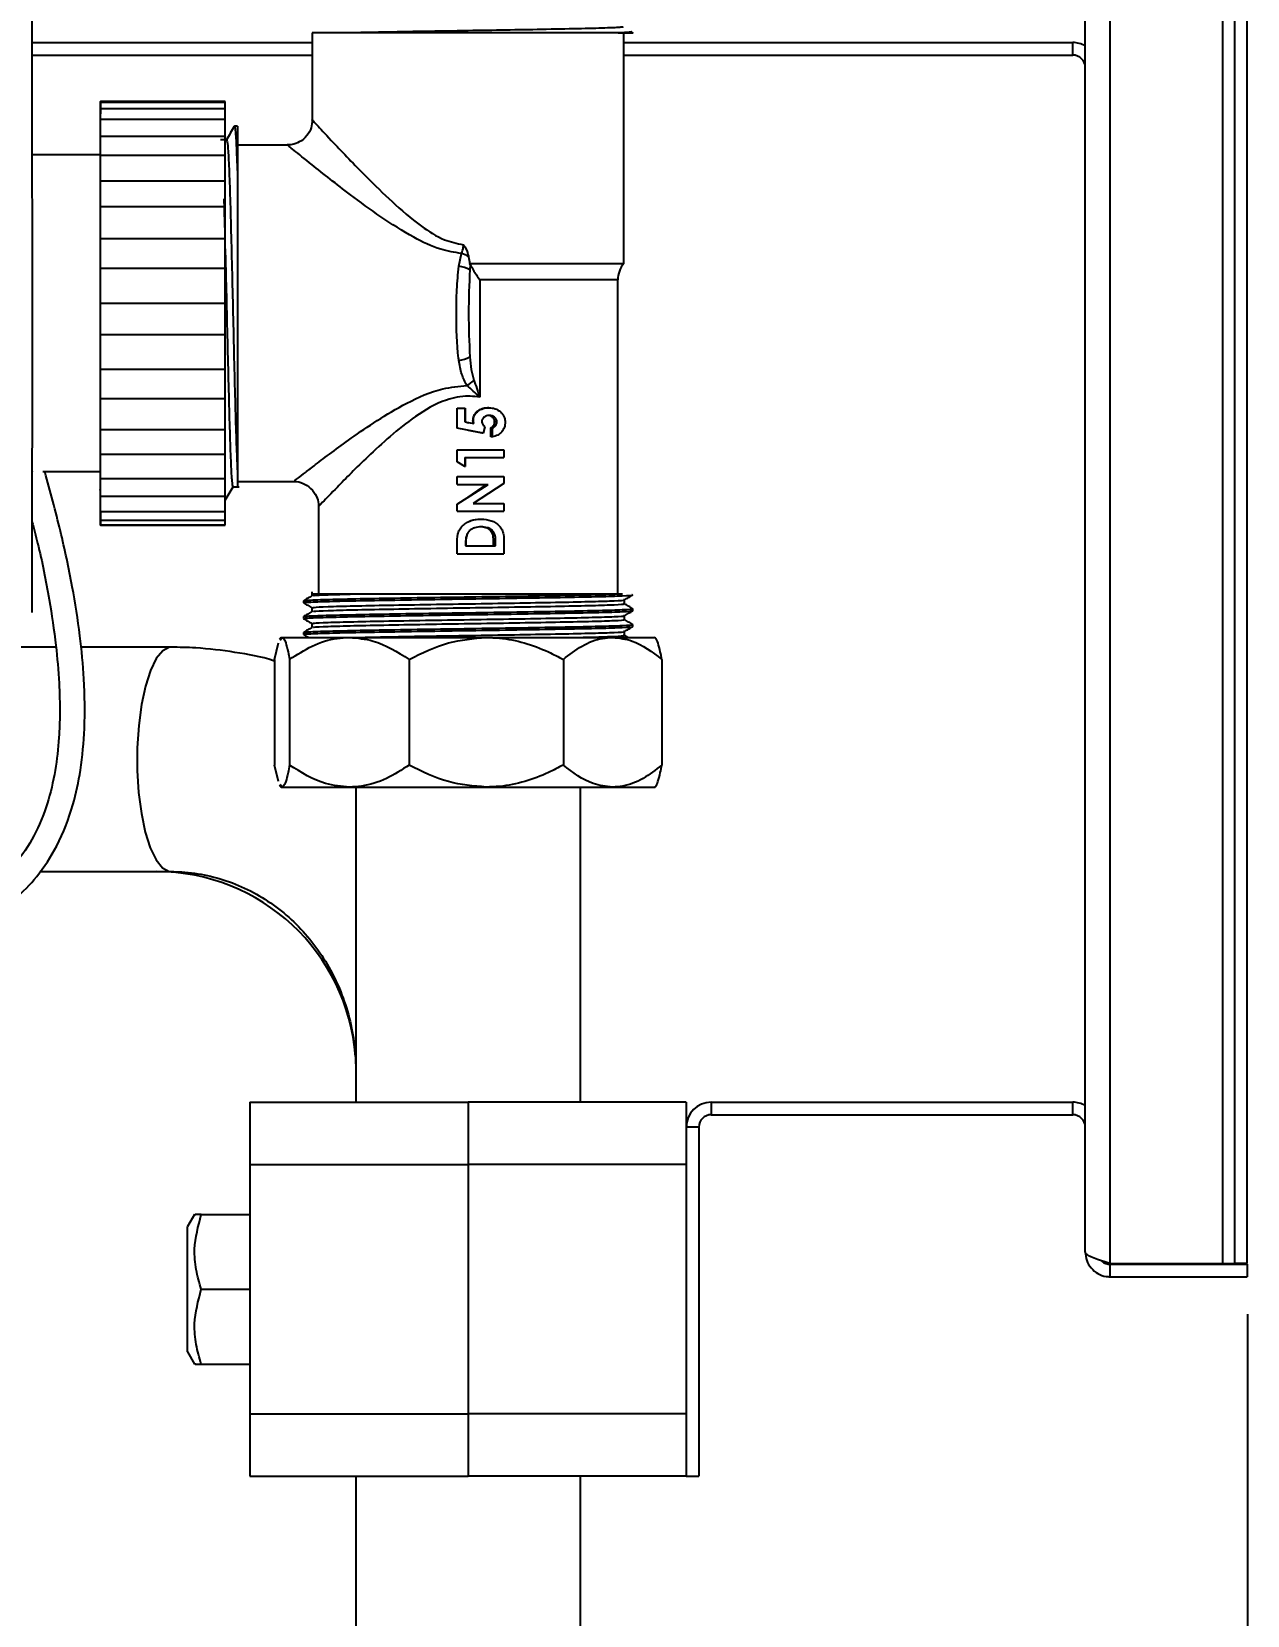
# Model space of a CAD drawing. Extents: x 75 to 2075, y 25 to 1460.
# Drawn here: x 1144.5 to 1307, y 519.2 to 730.9 of the extents above; entities that cross this region are included whole.
import ezdxf

# ---------------------------------------------------------------- set-up
doc = ezdxf.new("R2010")
doc.units = 0
doc.header["$LTSCALE"] = 5
doc.linetypes.add('SLD-KATı', pattern=[0])
doc.layers.get('0').update_dxf_attribs({"linetype": 'CONTINUOUS'})
doc.styles.add('SLDTEXTSTYLE1', font='GOTHIC.TTF', dxfattribs={"width": 0.913})
doc.dimstyles.new('SLDDIMSTYLE0', dxfattribs={"dimtxt": 17.5, "dimasz": 16.51, "dimexe": 0, "dimexo": 0.0625, "dimgap": 4.375, "dimtad": 1, "dimlfac": 0.6, "dimrnd": 1e-09, "dimzin": 12, "dimtxsty": 'SLDTEXTSTYLE1', "dimsah": 1, "dimcen": 0.09, "dimazin": 3, "dimtfac": 1, "dimtofl": 0, "dimtmove": 0, "dimatfit": 3, "dimtolj": 1, "dimtzin": 12})

# ---------------------------------------------------------------- blocks, each defined once
blk = doc.blocks.new('_D_7')
at = {"color": 7, "linetype": 'SLD-KATı'}
for p, q in [((1307.04, 559.48), (1307.04, 358.94)), ((940.37, 439.84), (940.37, 358.94)), ((940.37, 363.94), (1307.04, 363.94))]:
    blk.add_line(p, q, dxfattribs=at)
for points in [[(940.37, 363.94), (956.88, 361.4), (956.88, 366.48)], [(1307.04, 363.94), (1290.53, 366.48), (1290.53, 361.4)]]:
    blk.add_solid(points, dxfattribs=at)
at = {"color": 7, "linetype": 'SLD-KATı', "insert": (1113.25, 386.29), "char_height": 17.5, "attachment_point": 1, "style": 'SLDTEXTSTYLE1'}
blk.add_mtext('220', dxfattribs=at)

msp = doc.modelspace()

# ---------------------------------------------------------------- linework, layer by layer
at = {"color": 7, "linetype": 'SLD-KATı'}
for p, q in [((1288.705, 566.264), (1288.705, 1296.028)), ((1303.705, 1296.028), (1303.705, 566.264)), ((1305.372, 566.264), (1305.372, 1296.028)), ((1307.039, 566.264), (1307.039, 1296.028)), ((1285.372, 567.813), (1285.372, 1294.479)), ((1182.039, 730.785), (1182.039, 719.117)), ((1223.705, 699.951), (1223.705, 730.785)), ((1144.55, 729.479), (1182.039, 729.479)), ((1223.705, 729.479), (1283.705, 729.479)), ((1283.705, 727.813), (1283.705, 729.479)), ((1144.553, 727.813), (1182.039, 727.813)), ((1223.705, 727.813), (1283.705, 727.813)), ((1170.372, 721.618), (1153.705, 721.618)), ((1170.374, 721.472), (1153.707, 721.472)), ((1170.377, 720.602), (1153.71, 720.602)), ((1170.375, 720.504), (1170.374, 721.472)), ((1170.38, 719.205), (1153.713, 719.205)), ((1172.039, 718.285), (1171.622, 718.285)), ((1170.383, 716.942), (1153.716, 716.942)), ((1170.58, 716.481), (1169.758, 716.481)), ((1178.705, 715.785), (1172.046, 715.785)), ((1153.705, 714.451), (1144.562, 714.451)), ((1153.693, 715.425), (1153.693, 714.451)), ((1170.385, 714.4), (1153.718, 714.4)), ((1170.387, 710.966), (1153.721, 710.966)), ((1170.389, 707.529), (1153.722, 707.529)), ((1170.39, 703.259), (1153.724, 703.259)), ((1201.629, 699.576), (1201.986, 701.274)), ((1170.391, 699.263), (1153.724, 699.263)), ((1203.049, 699.951), (1203.153, 699.789)), ((1203.049, 699.951), (1223.705, 699.951)), ((1203.153, 699.789), (1203.091, 699.11)), ((1204.424, 697.747), (1204.424, 682.054)), ((1222.872, 655.785), (1222.872, 697.747)), ((1170.391, 694.576), (1153.725, 694.576)), ((1170.391, 690.412), (1153.725, 690.412)), ((1170.391, 685.766), (1153.724, 685.766)), ((1170.39, 681.842), (1153.723, 681.842)), ((1201.382, 677.932), (1201.382, 680.588)), ((1201.382, 680.588), (1202.434, 680.588)), ((1202.434, 680.588), (1202.434, 678.762)), ((1202.434, 680.588), (1202.468, 680.588)), ((1202.468, 680.588), (1202.468, 678.762)), ((1205.656, 680.663), (1205.442, 680.663)), ((1170.388, 677.693), (1153.722, 677.693)), ((1204.885, 677.246), (1201.382, 677.932)), ((1202.434, 678.762), (1203.629, 678.534)), ((1202.434, 678.762), (1202.468, 678.762)), ((1202.468, 678.762), (1202.945, 678.663)), ((1204.73, 677.246), (1202.904, 677.634)), ((1202.952, 678.663), (1202.952, 678.663)), ((1203.571, 678.534), (1203.515, 678.895)), ((1203.568, 678.895), (1203.515, 678.895)), ((1203.629, 678.534), (1203.568, 678.895)), ((1205.103, 678.127), (1204.885, 677.246)), ((1205.896, 676.774), (1205.896, 677.971)), ((1206.148, 677.971), (1205.896, 677.971)), ((1206.148, 676.774), (1206.148, 677.971)), ((1206.708, 678.772), (1206.413, 678.772)), ((1204.885, 677.246), (1204.73, 677.246)), ((1206.148, 676.774), (1205.896, 676.774)), ((1170.386, 674.393), (1153.72, 674.393)), ((1201.382, 673.436), (1201.382, 675.054)), ((1201.382, 675.054), (1207.66, 675.054)), ((1202.434, 672.811), (1201.382, 673.436)), ((1202.434, 674.007), (1207.66, 674.007)), ((1202.434, 674.007), (1202.434, 672.811)), ((1202.468, 674.007), (1202.468, 672.811)), ((1207.66, 675.054), (1207.66, 674.007)), ((1144.562, 672.245), (1144.657, 672.272)), ((1145.996, 672.118), (1153.705, 672.118)), ((1201.382, 670.417), (1201.382, 671.464)), ((1201.382, 671.464), (1207.66, 671.464)), ((1202.434, 672.811), (1202.468, 672.811)), ((1207.66, 671.464), (1207.66, 670.514)), ((1170.384, 671.145), (1153.717, 671.145)), ((1171.414, 670.089), (1172.247, 670.089)), ((1172.039, 670.785), (1179.539, 670.785)), ((1201.382, 667.771), (1205.533, 670.417)), ((1201.382, 670.417), (1205.533, 670.417)), ((1202.868, 668.718), (1205.328, 670.417)), ((1207.66, 670.514), (1203.554, 667.875)), ((1170.382, 668.792), (1153.715, 668.792)), ((1169.85, 668.947), (1169.875, 668.792)), ((1170.265, 668.963), (1170.292, 668.792)), ((1182.872, 667.453), (1182.872, 655.785)), ((1201.382, 666.828), (1201.382, 667.771)), ((1203.554, 667.875), (1207.66, 667.875)), ((1207.66, 667.875), (1207.66, 666.828)), ((1153.705, 664.952), (1170.372, 664.952)), ((1170.373, 664.981), (1153.706, 664.981)), ((1170.376, 665.589), (1153.709, 665.589)), ((1170.379, 666.765), (1153.712, 666.765)), ((1170.373, 664.981), (1170.373, 665.589)), ((1201.382, 666.828), (1207.66, 666.828)), ((1204.492, 665.781), (1204.627, 665.781)), ((1206.265, 662.738), (1206.548, 662.738)), ((1206.265, 662.191), (1206.265, 662.738)), ((1206.548, 662.191), (1206.548, 662.738)), ((1201.382, 661.144), (1201.382, 662.463)), ((1201.382, 661.144), (1207.66, 661.144)), ((1202.515, 662.591), (1202.515, 662.191)), ((1202.543, 662.591), (1202.515, 662.591)), ((1202.515, 662.191), (1206.548, 662.191)), ((1202.543, 662.591), (1202.543, 662.191)), ((1207.66, 662.483), (1207.66, 661.144)), ((1180.838, 654.847), (1180.838, 654.583)), ((1181.983, 656.038), (1181.983, 655.513)), ((1223.76, 654.45), (1223.76, 654.975)), ((1180.838, 652.731), (1180.838, 652.466)), ((1181.983, 653.921), (1181.983, 653.396)), ((1223.76, 652.334), (1223.76, 652.858)), ((1224.906, 653.525), (1224.906, 653.789)), ((1180.838, 650.614), (1180.838, 650.349)), ((1181.983, 651.804), (1181.983, 651.28)), ((1223.76, 650.217), (1223.76, 650.742)), ((1224.227, 649.952), (1223.76, 650.221)), ((1224.906, 651.408), (1224.906, 651.672)), ((1147.772, 648.646), (1126.203, 648.646)), ((1163.158, 648.646), (1151.103, 648.646)), ((1176.987, 647.009), (1177.498, 649.223)), ((1177.872, 649.952), (1177.669, 649.662)), ((1177.754, 649.602), (1177.989, 649.952)), ((1177.872, 649.952), (1177.989, 649.952)), ((1177.989, 649.952), (1186.989, 649.952)), ((1186.989, 649.952), (1205.293, 649.952)), ((1205.293, 649.952), (1222.178, 649.952)), ((1222.178, 649.952), (1227.872, 649.952)), ((1176.987, 647.009), (1176.987, 632.894)), ((1178.992, 647.009), (1178.992, 632.894)), ((1194.986, 647.009), (1194.986, 632.894)), ((1215.6, 647.009), (1215.6, 632.894)), ((1228.757, 647.009), (1228.757, 632.894)), ((1177.498, 630.68), (1176.987, 632.894)), ((1177.669, 630.241), (1177.872, 629.951)), ((1177.989, 629.951), (1177.754, 630.301)), ((1177.872, 629.951), (1177.989, 629.951)), ((1177.989, 629.951), (1186.989, 629.951)), ((1186.989, 629.951), (1205.293, 629.951)), ((1187.872, 629.951), (1187.872, 587.813)), ((1205.293, 629.951), (1222.178, 629.951)), ((1217.872, 587.813), (1217.872, 629.951)), ((1222.178, 629.951), (1227.872, 629.951)), ((1145.623, 618.646), (1163.158, 618.646)), ((1173.705, 587.813), (1173.705, 579.479)), ((1173.705, 587.813), (1202.872, 587.813)), ((1202.872, 587.813), (1202.872, 579.479)), ((1232.039, 587.813), (1202.872, 587.813)), ((1232.039, 587.813), (1232.039, 584.479)), ((1235.372, 587.813), (1235.372, 586.146)), ((1235.372, 587.813), (1283.705, 587.813)), ((1283.705, 586.146), (1283.705, 587.813)), ((1233.705, 584.479), (1232.039, 584.479)), ((1232.039, 584.479), (1232.039, 537.813)), ((1233.705, 584.479), (1233.705, 537.813)), ((1235.372, 586.146), (1283.705, 586.146)), ((1173.705, 579.479), (1173.705, 546.146)), ((1173.705, 579.479), (1202.872, 579.479)), ((1202.872, 579.479), (1202.872, 546.146)), ((1232.039, 579.479), (1202.872, 579.479)), ((1166.304, 572.813), (1165.372, 571.199)), ((1167.197, 572.813), (1173.705, 572.813)), ((1165.372, 554.427), (1165.372, 571.199)), ((1288.705, 566.264), (1303.705, 566.264)), ((1288.705, 564.479), (1288.705, 566.146)), ((1288.705, 566.146), (1307.039, 566.146)), ((1303.705, 566.264), (1305.372, 566.264)), ((1307.039, 566.264), (1305.372, 566.264)), ((1307.039, 566.146), (1307.039, 564.479)), ((1288.705, 564.479), (1307.039, 564.479)), ((1167.197, 562.813), (1173.705, 562.813)), ((1165.372, 554.427), (1166.304, 552.813)), ((1167.197, 552.813), (1173.705, 552.813)), ((1173.705, 546.146), (1202.872, 546.146)), ((1173.705, 546.146), (1173.705, 537.813)), ((1202.872, 546.146), (1202.872, 537.813)), ((1232.039, 546.146), (1202.872, 546.146)), ((1173.705, 537.813), (1202.872, 537.813)), ((1187.872, 537.813), (1187.872, 507.813)), ((1232.039, 537.813), (1202.872, 537.813)), ((1217.872, 507.813), (1217.872, 537.813)), ((1232.039, 537.813), (1233.705, 537.813))]:
    msp.add_line(p, q, dxfattribs=at)
at = {"color": 8, "linetype": 'SLD-KATı'}
msp.add_line((1222.872, 697.747), (1204.424, 697.747), dxfattribs=at)
at = {"color": 7, "linetype": 'SLD-KATı', "flags": 128}
for points in [[(1144.539, 733.285), (1144.539, 733.284), (1144.542, 732.952), (1144.545, 732.018), (1144.549, 730.497), (1144.552, 728.412), (1144.555, 725.795), (1144.557, 722.685), (1144.56, 719.129), (1144.562, 715.181), (1144.563, 710.902), (1144.565, 706.355), (1144.566, 701.61), (1144.566, 696.739), (1144.566, 691.816), (1144.566, 686.915), (1144.565, 682.11), (1144.564, 677.475), (1144.562, 673.08), (1144.56, 668.99), (1144.558, 665.27), (1144.556, 661.973), (1144.553, 659.152), (1144.55, 656.848), (1144.547, 655.096), (1144.544, 653.923), (1144.54, 653.347), (1144.538, 653.285)], [(1153.701, 720.98), (1153.701, 720.866), (1153.7, 720.742), (1153.7, 720.608), (1153.7, 720.466), (1153.699, 720.314), (1153.699, 720.153), (1153.699, 719.984), (1153.698, 719.805)], [(1153.707, 721.472), (1153.707, 721.52), (1153.707, 721.559), (1153.706, 721.588), (1153.706, 721.607), (1153.705, 721.617), (1153.705, 721.617), (1153.705, 721.608), (1153.704, 721.589)], [(1153.713, 719.205), (1153.713, 719.411), (1153.712, 719.608), (1153.712, 719.797), (1153.712, 719.976), (1153.711, 720.146), (1153.711, 720.307), (1153.711, 720.459), (1153.71, 720.602)], [(1170.38, 719.205), (1170.379, 719.411), (1170.379, 719.608), (1170.379, 719.797), (1170.378, 719.976), (1170.378, 720.146), (1170.378, 720.307), (1170.377, 720.459), (1170.377, 720.602)], [(1153.695, 717.777), (1153.695, 717.511), (1153.695, 717.237), (1153.695, 716.955), (1153.694, 716.664), (1153.694, 716.366), (1153.694, 716.06), (1153.693, 715.746), (1153.693, 715.425)], [(1172.039, 718.285), (1172.04, 718.165), (1172.042, 717.807), (1172.044, 717.214), (1172.045, 716.391), (1172.047, 715.347), (1172.048, 714.092), (1172.049, 712.637), (1172.051, 710.997)], [(1153.718, 714.4), (1153.718, 714.744), (1153.718, 715.081), (1153.717, 715.41), (1153.717, 715.732), (1153.717, 716.046), (1153.717, 716.352), (1153.716, 716.651), (1153.716, 716.942)], [(1170.385, 714.4), (1170.385, 714.744), (1170.384, 715.081), (1170.384, 715.41), (1170.384, 715.732), (1170.384, 716.046), (1170.383, 716.352), (1170.383, 716.651), (1170.383, 716.942)], [(1153.705, 672.118), (1153.707, 672.229), (1153.709, 672.897), (1153.711, 674.152), (1153.714, 675.957), (1153.716, 678.26), (1153.717, 680.996), (1153.718, 684.085), (1153.719, 687.439), (1153.72, 690.961), (1153.72, 694.55), (1153.719, 698.103), (1153.719, 701.517), (1153.718, 704.694), (1153.716, 707.543), (1153.714, 709.982), (1153.712, 711.94), (1153.71, 713.362), (1153.707, 714.206), (1153.705, 714.451)], [(1153.722, 707.529), (1153.722, 707.977), (1153.722, 708.42), (1153.722, 708.858), (1153.721, 709.291), (1153.721, 709.718), (1153.721, 710.14), (1153.721, 710.556), (1153.721, 710.966)], [(1170.389, 707.529), (1170.389, 707.977), (1170.388, 708.42), (1170.388, 708.858), (1170.388, 709.291), (1170.388, 709.718), (1170.388, 710.14), (1170.387, 710.556), (1170.387, 710.966)], [(1153.724, 699.263), (1153.724, 699.772), (1153.724, 700.278), (1153.724, 700.781), (1153.724, 701.283), (1153.724, 701.781), (1153.724, 702.277), (1153.724, 702.769), (1153.724, 703.259)], [(1170.391, 699.263), (1170.391, 699.772), (1170.391, 700.278), (1170.391, 700.781), (1170.391, 701.283), (1170.391, 701.781), (1170.39, 702.277), (1170.39, 702.769), (1170.39, 703.259)], [(1153.725, 690.412), (1153.725, 690.931), (1153.725, 691.451), (1153.725, 691.971), (1153.725, 692.492), (1153.725, 693.013), (1153.725, 693.534), (1153.725, 694.055), (1153.725, 694.576)], [(1170.391, 690.412), (1170.391, 690.931), (1170.391, 691.451), (1170.391, 691.971), (1170.391, 692.492), (1170.391, 693.013), (1170.391, 693.534), (1170.391, 694.055), (1170.391, 694.576)], [(1153.723, 681.842), (1153.723, 682.321), (1153.723, 682.803), (1153.724, 683.289), (1153.724, 683.779), (1153.724, 684.271), (1153.724, 684.767), (1153.724, 685.265), (1153.724, 685.766)], [(1170.39, 681.842), (1170.39, 682.321), (1170.39, 682.803), (1170.39, 683.289), (1170.39, 683.779), (1170.39, 684.271), (1170.391, 684.767), (1170.391, 685.265), (1170.391, 685.766)], [(1153.72, 674.393), (1153.72, 674.784), (1153.72, 675.182), (1153.721, 675.586), (1153.721, 675.996), (1153.721, 676.412), (1153.721, 676.833), (1153.721, 677.26), (1153.722, 677.693)], [(1170.386, 674.393), (1170.387, 674.784), (1170.387, 675.182), (1170.387, 675.586), (1170.387, 675.996), (1170.388, 676.412), (1170.388, 676.833), (1170.388, 677.26), (1170.388, 677.693)], [(1153.692, 672.169), (1153.693, 671.825), (1153.693, 671.489), (1153.693, 671.16), (1153.693, 670.838), (1153.694, 670.524), (1153.694, 670.217), (1153.694, 669.919), (1153.695, 669.628)], [(1153.715, 668.792), (1153.715, 669.058), (1153.716, 669.333), (1153.716, 669.615), (1153.716, 669.906), (1153.717, 670.204), (1153.717, 670.51), (1153.717, 670.824), (1153.717, 671.145)], [(1170.382, 668.792), (1170.382, 669.058), (1170.382, 669.333), (1170.383, 669.615), (1170.383, 669.906), (1170.383, 670.204), (1170.384, 670.51), (1170.384, 670.824), (1170.384, 671.145)], [(1153.697, 667.365), (1153.698, 667.159), (1153.698, 666.961), (1153.698, 666.773), (1153.699, 666.594), (1153.699, 666.424), (1153.699, 666.262), (1153.7, 666.11), (1153.7, 665.967)], [(1153.703, 665.097), (1153.704, 665.049), (1153.704, 665.011), (1153.704, 664.982), (1153.705, 664.963), (1153.705, 664.953), (1153.705, 664.953), (1153.706, 664.962), (1153.706, 664.981)], [(1153.709, 665.589), (1153.71, 665.704), (1153.71, 665.828), (1153.71, 665.961), (1153.711, 666.104), (1153.711, 666.255), (1153.711, 666.416), (1153.712, 666.586), (1153.712, 666.765)], [(1170.376, 665.589), (1170.376, 665.704), (1170.377, 665.828), (1170.377, 665.961), (1170.377, 666.104), (1170.378, 666.255), (1170.378, 666.416), (1170.378, 666.586), (1170.379, 666.765)], [(1202.873, 665.399), (1202.873, 665.399), (1202.873, 665.399)]]:
    msp.add_lwpolyline(points, dxfattribs=at)
at = {"color": 8, "linetype": 'SLD-KATı', "flags": 128}
for points in [[(1163.157, 648.646), (1162.944, 648.629), (1162.036, 648.18), (1161.173, 647.135), (1160.392, 645.539), (1159.725, 643.455), (1159.197, 640.97), (1158.832, 638.185)], [(1158.832, 638.185), (1158.645, 635.214), (1158.641, 632.179), (1158.823, 629.204), (1159.183, 626.411), (1159.705, 623.914), (1160.368, 621.816), (1161.146, 620.201), (1162.006, 619.138), (1162.913, 618.668), (1163.146, 618.646)]]:
    msp.add_lwpolyline(points, dxfattribs=at)
at = {"color": 7, "linetype": 'SLD-KATı'}
for centre, radius, start, end in [((1283.705, 726.146), 3.333, 60, 90), ((1283.705, 726.146), 1.667, 0, 90), ((1166.328, 721.49), 4.046, 359.74355, 1.81039), ((1200.814, 696.934), 4.495, 61.94653, 74.8789), ((1201.222, 695.773), 3.825, 60.74634, 83.88348), ((1226.205, 697.747), 3.333, 138.59038, 180), ((1201.222, 690.796), 3.825, 276.11652, 299.25366), ((1200.481, 687.437), 4.42, 300.46228, 315.56364), ((1170.087, 664.975), 0.286, 355.32208, 1.21292), ((1161.205, 591.979), 26.667, 4.2261, 90), ((1235.372, 584.479), 3.333, 90, 180), ((1283.705, 584.479), 3.333, 60, 90), ((1235.372, 584.479), 1.667, 90, 180), ((1283.705, 584.479), 1.667, 0, 90)]:
    msp.add_arc(centre, radius, start, end, dxfattribs=at)
for points, knots in [([(1187.595, 730.785), (1187.358, 730.785), (1186.171, 730.785), (1184.506, 730.785), (1183.009, 730.785), (1182.152, 730.785), (1182.064, 730.785), (1182.024, 730.785)], [0, 0, 0, 0, 0.0689044, 0.3458739, 0.5749238, 0.8039737, 1, 1, 1, 1]), ([(1223.598, 731.59), (1223.571, 731.566), (1223.507, 731.512), (1221.379, 731.418), (1217.719, 731.323), (1213.031, 731.231), (1207.954, 731.141), (1202.555, 731.056), (1196.841, 730.965), (1191.533, 730.868), (1188.817, 730.811), (1187.595, 730.785)], [0, 0, 0, 0, 0.0892247, 0.2117258, 0.3322435, 0.4530518, 0.5558003, 0.6566849, 0.7773467, 0.8998249, 1, 1, 1, 1]), ([(1222.944, 730.785), (1222.502, 730.785), (1221.478, 730.785), (1219.338, 730.785), (1216.597, 730.785), (1213.456, 730.785), (1210.051, 730.785), (1206.469, 730.785), (1202.82, 730.785), (1199.188, 730.785), (1195.702, 730.785), (1192.478, 730.785), (1189.742, 730.785), (1188.257, 730.785), (1187.595, 730.785)], [0, 0, 0, 0, 0.066814, 0.1547354, 0.2426455, 0.3302298, 0.417814, 0.5040895, 0.5903647, 0.6766957, 0.7630267, 0.8474739, 0.9319211, 1, 1, 1, 1]), ([(1224.772, 730.936), (1224.763, 730.91), (1224.745, 730.861), (1223.522, 730.809), (1222.944, 730.785)], [0, 0, 0, 0, 0.5284637, 1, 1, 1, 1]), ([(1222.945, 730.785), (1223.043, 730.785), (1223.721, 730.785), (1224.625, 730.785), (1225.028, 730.785), (1224.695, 730.785), (1223.893, 730.785), (1223.492, 730.785)], [0, 0, 0, 0, 0.0421725, 0.2921789, 0.5421853, 0.7710927, 1, 1, 1, 1]), ([(1153.704, 721.589), (1153.704, 721.336), (1153.704, 720.858), (1153.703, 720.481), (1153.702, 720.34), (1153.702, 720.716), (1153.701, 720.98)], [0, 0, 0, 0, 0.2090016, 0.3953282, 0.5749389, 1, 1, 1, 1]), ([(1153.71, 720.602), (1153.71, 720.44), (1153.71, 720.134), (1153.709, 720.062), (1153.708, 720.348), (1153.708, 721.008), (1153.707, 721.472)], [0, 0, 0, 0, 0.2090009, 0.3953273, 0.5749368, 1, 1, 1, 1]), ([(1153.698, 719.805), (1153.698, 719.486), (1153.698, 718.882), (1153.698, 718.238), (1153.697, 717.684), (1153.696, 717.739), (1153.695, 717.777)], [0, 0, 0, 0, 0.20899922, 0.39533208, 0.57493855, 1, 1, 1, 1]), ([(1153.716, 716.942), (1153.716, 716.887), (1153.715, 716.783), (1153.715, 717.022), (1153.714, 717.706), (1153.713, 718.586), (1153.713, 719.205)], [0, 0, 0, 0, 0.2090007, 0.3953269, 0.5749296, 1, 1, 1, 1]), ([(1170.382, 716.872), (1170.382, 716.863), (1170.382, 716.819), (1170.381, 717.033), (1170.38, 717.698), (1170.38, 718.583), (1170.38, 719.205)], [0, 0, 0, 0, 0.0548524, 0.2774895, 0.4920931, 1, 1, 1, 1]), ([(1171.6, 718.265), (1171.426, 717.964), (1171.082, 717.369), (1170.739, 716.775), (1170.569, 716.481)], [0, 0, 0, 0, 0.5059264, 1, 1, 1, 1]), ([(1171.6, 718.154), (1171.607, 718.203), (1171.663, 718.571), (1171.767, 717.595), (1171.906, 715.269), (1172.003, 712.422), (1172.051, 710.997)], [0, 0, 0, 0, 0.04863854, 0.36733763, 0.68351467, 1, 1, 1, 1]), ([(1182.021, 719.12), (1181.996, 718.768), (1181.942, 718.017), (1181.337, 716.95), (1180.419, 716.184), (1179.459, 715.817), (1178.894, 715.806), (1178.668, 715.801)], [0, 0, 0, 0, 0.1996919, 0.4266722, 0.6779372, 0.8713161, 1, 1, 1, 1]), ([(1170.58, 716.481), (1170.629, 716.326), (1170.725, 716.018), (1170.864, 713.582), (1171.011, 709.884), (1171.147, 705.012), (1171.292, 699.362), (1171.43, 693.285), (1171.567, 687.209), (1171.708, 681.553), (1171.839, 676.703), (1171.956, 673.558), (1172.023, 672.287), (1172.045, 671.87)], [0, 0, 0, 0, 0.0955268, 0.1902977, 0.2862191, 0.3808059, 0.476595, 0.5717305, 0.666866, 0.7626565, 0.8572433, 0.9531647, 1, 1, 1, 1]), ([(1153.721, 710.966), (1153.72, 711.023), (1153.72, 711.131), (1153.719, 711.658), (1153.719, 712.674), (1153.718, 713.688), (1153.718, 714.4)], [0, 0, 0, 0, 0.2090021, 0.3953355, 0.5749492, 1, 1, 1, 1]), ([(1170.387, 710.966), (1170.387, 711.023), (1170.386, 711.131), (1170.386, 711.658), (1170.385, 712.674), (1170.385, 713.688), (1170.385, 714.4)], [0, 0, 0, 0, 0.2090021, 0.3953355, 0.5749492, 1, 1, 1, 1]), ([(1172.051, 710.997), (1172.051, 709.887), (1172.053, 707.722), (1172.054, 703.969), (1172.055, 700.038), (1172.055, 695.929), (1172.055, 691.778), (1172.055, 687.703), (1172.054, 683.846), (1172.052, 680.32), (1172.051, 677.209), (1172.048, 674.616), (1172.046, 672.883), (1172.045, 672.128), (1172.045, 671.87)], [0, 0, 0, 0, 0.091851, 0.1793013, 0.2667515, 0.3542053, 0.4416515, 0.5287927, 0.6159333, 0.7013366, 0.7867275, 0.8714695, 0.9562123, 1, 1, 1, 1]), ([(1153.724, 703.259), (1153.723, 703.423), (1153.723, 703.732), (1153.722, 704.495), (1153.722, 705.744), (1153.722, 706.792), (1153.722, 707.529)], [0, 0, 0, 0, 0.2090029, 0.3953272, 0.5749357, 1, 1, 1, 1]), ([(1170.208, 708.599), (1170.243, 707.443), (1170.29, 705.921), (1170.338, 703.998), (1170.349, 703.534)], [0, 0, 0, 0, 0.7588168, 1, 1, 1, 1]), ([(1170.39, 703.259), (1170.39, 703.423), (1170.39, 703.732), (1170.389, 704.495), (1170.389, 705.744), (1170.389, 706.792), (1170.389, 707.529)], [0, 0, 0, 0, 0.20900284, 0.39532753, 0.57493574, 1, 1, 1, 1]), ([(1170.39, 701.92), (1170.413, 701.05), (1170.483, 698.342), (1170.596, 693.264), (1170.734, 687.214), (1170.875, 681.556), (1171.006, 676.686), (1171.146, 672.988), (1171.277, 670.552), (1171.368, 670.244), (1171.414, 670.089)], [0, 0, 0, 0, 0.0631951, 0.1968399, 0.3304848, 0.4650498, 0.5979239, 0.7326727, 0.8658054, 1, 1, 1, 1]), ([(1201.986, 701.274), (1202.093, 701.552), (1202.236, 701.928), (1202.236, 702.339), (1202.235, 702.445)], [0, 0, 0, 0, 0.74150791, 1, 1, 1, 1]), ([(1202.235, 702.445), (1202.238, 702.441), (1202.501, 702.081), (1202.759, 701.561), (1202.898, 701.018), (1202.928, 700.902)], [0, 0, 0, 0, 0.00884042, 0.78749918, 1, 1, 1, 1]), ([(1202.928, 700.902), (1202.931, 700.886), (1203.002, 700.575), (1203.026, 700.255), (1203.049, 699.951)], [0, 0, 0, 0, 0.048895, 1, 1, 1, 1]), ([(1153.725, 694.576), (1153.725, 694.83), (1153.724, 695.311), (1153.724, 696.236), (1153.724, 697.595), (1153.724, 698.574), (1153.724, 699.263)], [0, 0, 0, 0, 0.20899578, 0.39533669, 0.57494974, 1, 1, 1, 1]), ([(1170.391, 694.576), (1170.391, 694.83), (1170.391, 695.311), (1170.391, 696.236), (1170.391, 697.595), (1170.391, 698.574), (1170.391, 699.263)], [0, 0, 0, 0, 0.20899586, 0.39533661, 0.57494972, 1, 1, 1, 1]), ([(1201.629, 686.993), (1201.616, 687.087), (1201.33, 689.108), (1201.303, 692.313), (1201.317, 696.473), (1201.524, 698.534), (1201.629, 699.576)], [0, 0, 0, 0, 0.02307323, 0.49940023, 0.7467791, 1, 1, 1, 1]), ([(1203.091, 699.11), (1203.011, 697.169), (1202.852, 693.285), (1203.011, 689.401), (1203.091, 687.459)], [0, 0, 0, 0, 0.4999958, 1, 1, 1, 1]), ([(1203.153, 699.789), (1203.281, 699.556), (1203.633, 698.916), (1204.117, 698.199), (1204.421, 697.751), (1204.424, 697.747)], [0, 0, 0, 0, 0.3610788, 0.9941499, 1, 1, 1, 1]), ([(1153.724, 685.766), (1153.724, 686.086), (1153.724, 686.691), (1153.724, 687.687), (1153.724, 689.023), (1153.724, 689.839), (1153.725, 690.412)], [0, 0, 0, 0, 0.2090086, 0.3953379, 0.5749466, 1, 1, 1, 1]), ([(1170.391, 685.766), (1170.391, 686.086), (1170.39, 686.691), (1170.39, 687.687), (1170.391, 689.023), (1170.391, 689.839), (1170.391, 690.412)], [0, 0, 0, 0, 0.2090088, 0.395338, 0.5749468, 1, 1, 1, 1]), ([(1202.722, 683.628), (1202.465, 684.125), (1201.924, 685.17), (1201.731, 686.366), (1201.629, 686.993)], [0, 0, 0, 0, 0.475931, 1, 1, 1, 1]), ([(1203.091, 687.459), (1203.139, 686.887), (1203.228, 685.826), (1203.508, 684.811), (1203.637, 684.343)], [0, 0, 0, 0, 0.5391162, 1, 1, 1, 1]), ([(1203.637, 684.343), (1203.767, 683.981), (1203.966, 683.426), (1204.226, 682.664), (1204.357, 682.264), (1204.422, 682.06), (1204.424, 682.054)], [0, 0, 0, 0, 0.4809339, 0.7364429, 0.9924716, 1, 1, 1, 1]), ([(1153.722, 677.693), (1153.722, 678.047), (1153.721, 678.717), (1153.722, 679.687), (1153.722, 680.869), (1153.723, 681.441), (1153.723, 681.842)], [0, 0, 0, 0, 0.2089978, 0.395328, 0.5749434, 1, 1, 1, 1]), ([(1170.388, 677.693), (1170.388, 678.047), (1170.388, 678.717), (1170.388, 679.687), (1170.389, 680.869), (1170.389, 681.441), (1170.39, 681.842)], [0, 0, 0, 0, 0.2089978, 0.3953281, 0.5749435, 1, 1, 1, 1]), ([(1204.424, 682.054), (1204.42, 682.057), (1204.123, 682.342), (1203.544, 682.874), (1202.987, 683.384), (1202.722, 683.628)], [0, 0, 0, 0, 0.0064796, 0.5262121, 1, 1, 1, 1]), ([(1203.515, 678.895), (1203.539, 679.141), (1203.576, 679.508), (1203.833, 679.93), (1204.083, 680.2), (1204.384, 680.416), (1204.832, 680.618), (1205.198, 680.645), (1205.442, 680.663)], [0, 0, 0, 0, 0.2491103, 0.3720097, 0.4996104, 0.6246049, 0.75011, 1, 1, 1, 1]), ([(1203.568, 678.895), (1203.575, 679.018), (1203.588, 679.263), (1203.71, 679.615), (1203.914, 679.933), (1204.279, 680.292), (1204.871, 680.61), (1205.393, 680.645), (1205.656, 680.663)], [0, 0, 0, 0, 0.1199802, 0.2407136, 0.360912, 0.4878268, 0.7413869, 1, 1, 1, 1]), ([(1205.656, 680.663), (1205.936, 680.64), (1206.492, 680.596), (1207.095, 680.219), (1207.465, 679.825), (1207.672, 679.482), (1207.775, 679.169), (1207.813, 678.909), (1207.816, 678.778), (1207.818, 678.713)], [0, 0, 0, 0, 0.2585246, 0.5117697, 0.6392767, 0.7587714, 0.8796897, 0.9398674, 1, 1, 1, 1]), ([(1205.695, 679.616), (1205.573, 679.608), (1205.33, 679.593), (1205.052, 679.453), (1204.878, 679.291), (1204.774, 679.148), (1204.712, 678.986), (1204.704, 678.872), (1204.7, 678.816)], [0, 0, 0, 0, 0.2583358, 0.5120812, 0.639308, 0.7596008, 0.8815174, 1, 1, 1, 1]), ([(1204.7, 678.816), (1204.707, 678.748), (1204.72, 678.613), (1204.849, 678.364), (1205.001, 678.223), (1205.103, 678.127)], [0, 0, 0, 0, 0.2450977, 0.493516, 1, 1, 1, 1]), ([(1206.413, 678.772), (1206.41, 678.832), (1206.404, 678.95), (1206.345, 679.118), (1206.251, 679.269), (1206.09, 679.439), (1205.829, 679.59), (1205.595, 679.608), (1205.478, 679.616)], [0, 0, 0, 0, 0.1252696, 0.2504607, 0.3756396, 0.500915, 0.750148, 1, 1, 1, 1]), ([(1206.708, 678.772), (1206.704, 678.832), (1206.698, 678.95), (1206.634, 679.12), (1206.532, 679.27), (1206.355, 679.441), (1206.072, 679.591), (1205.821, 679.608), (1205.695, 679.616)], [0, 0, 0, 0, 0.1198957, 0.2406969, 0.3633, 0.4879875, 0.7415793, 1, 1, 1, 1]), ([(1205.896, 677.971), (1205.933, 677.991), (1206.007, 678.03), (1206.142, 678.13), (1206.283, 678.287), (1206.394, 678.519), (1206.406, 678.688), (1206.413, 678.772)], [0, 0, 0, 0, 0.1253003, 0.2505068, 0.5003694, 0.7502037, 1, 1, 1, 1]), ([(1206.148, 677.971), (1206.227, 678.012), (1206.382, 678.094), (1206.566, 678.285), (1206.664, 678.479), (1206.703, 678.646), (1206.706, 678.73), (1206.708, 678.772)], [0, 0, 0, 0, 0.2575116, 0.5096353, 0.7561483, 0.8781787, 1, 1, 1, 1]), ([(1207.818, 678.713), (1207.799, 678.485), (1207.76, 678.027), (1207.394, 677.42), (1206.839, 676.967), (1206.381, 676.839), (1206.148, 676.774)], [0, 0, 0, 0, 0.2419208, 0.4878187, 0.740746, 1, 1, 1, 1]), ([(1153.717, 671.145), (1153.717, 671.499), (1153.718, 672.169), (1153.718, 673.017), (1153.719, 673.93), (1153.719, 674.202), (1153.72, 674.393)], [0, 0, 0, 0, 0.2089937, 0.3953219, 0.574934, 1, 1, 1, 1]), ([(1170.384, 671.145), (1170.384, 671.499), (1170.384, 672.169), (1170.385, 673.017), (1170.385, 673.93), (1170.386, 674.202), (1170.386, 674.393)], [0, 0, 0, 0, 0.20899373, 0.39532194, 0.57493402, 1, 1, 1, 1]), ([(1049.822, 601.173), (1048.959, 602.838), (1047.473, 605.704), (1045.949, 609.579), (1045.126, 612.648), (1044.9, 615.007), (1045.238, 616.75), (1045.843, 617.808), (1046.719, 618.58), (1048.073, 619.218), (1051.065, 619.853), (1055.841, 619.687), (1062.08, 618.733), (1069.321, 617.209), (1077.511, 615.234), (1086.581, 613.023), (1095.458, 611.036), (1103.478, 609.548), (1110.903, 608.564), (1117.577, 608.108), (1123.5, 608.236), (1128.329, 608.833), (1132.221, 609.707), (1135.839, 610.962), (1139.249, 612.685), (1142.45, 614.986), (1145.457, 618.08), (1148.185, 622.29), (1150.055, 627.172), (1151.179, 632.483), (1151.686, 638.121), (1151.591, 644.13), (1150.991, 650.459), (1149.945, 657.062), (1148.39, 664.392), (1146.993, 669.477), (1146.267, 672.118)], [0, 0, 0, 0, 0.0307657, 0.0529587, 0.0687067, 0.0839537, 0.0932909, 0.1007581, 0.1084369, 0.1180733, 0.1302558, 0.1661467, 0.2032556, 0.2401013, 0.2941487, 0.3476058, 0.3991572, 0.4487617, 0.485915, 0.5256542, 0.5618535, 0.5858529, 0.6076217, 0.6288692, 0.6500246, 0.671379, 0.6942949, 0.7211672, 0.7535673, 0.7794503, 0.8098392, 0.8459058, 0.8774984, 0.9136872, 0.9551685, 1, 1, 1, 1]), ([(1172.045, 671.87), (1172.044, 671.667), (1172.043, 671.057), (1172.041, 670.406), (1172.04, 670.05), (1172.039, 670.119), (1172.039, 670.133)], [0, 0, 0, 0, 0.1824326, 0.5480128, 0.9135913, 1, 1, 1, 1]), ([(1153.695, 669.628), (1153.695, 669.683), (1153.695, 669.787), (1153.696, 669.548), (1153.697, 668.864), (1153.697, 667.983), (1153.697, 667.365)], [0, 0, 0, 0, 0.2090005, 0.3953268, 0.5749296, 1, 1, 1, 1]), ([(1170.391, 668.302), (1170.565, 668.603), (1170.913, 669.205), (1171.261, 669.807), (1171.435, 670.108)], [0, 0, 0, 0, 0.5000006, 1, 1, 1, 1]), ([(1179.474, 670.768), (1179.521, 670.774), (1179.974, 670.832), (1180.835, 670.584), (1181.907, 669.92), (1182.593, 668.927), (1182.872, 668.042), (1182.851, 667.578), (1182.846, 667.453)], [0, 0, 0, 0, 0.0269505, 0.2596005, 0.485689, 0.7363741, 0.9291205, 1, 1, 1, 1]), ([(1153.712, 666.765), (1153.712, 667.084), (1153.712, 667.687), (1153.713, 668.332), (1153.714, 668.886), (1153.715, 668.831), (1153.715, 668.792)], [0, 0, 0, 0, 0.2089991, 0.3953321, 0.5749387, 1, 1, 1, 1]), ([(1170.379, 666.765), (1170.379, 667.085), (1170.379, 667.689), (1170.38, 668.327), (1170.38, 668.79), (1170.381, 668.762), (1170.381, 668.746)], [0, 0, 0, 0, 0.2500707, 0.4730209, 0.6879228, 1, 1, 1, 1]), ([(1144.558, 665.464), (1144.817, 664.497), (1145.738, 661.059), (1146.822, 655.52), (1147.765, 649.272), (1148.208, 644.179), (1148.317, 640.068), (1148.182, 636.168), (1147.729, 632.106), (1146.701, 627.663), (1144.961, 623.382), (1142.382, 619.53), (1138.968, 616.401), (1134.881, 614.107), (1130.37, 612.615), (1124.05, 611.513), (1116.044, 611.41), (1106.336, 612.431), (1096.637, 614.18), (1086.905, 616.37), (1076.881, 618.821), (1068.235, 620.888), (1061.239, 622.247), (1056.61, 622.897), (1052.406, 623.15), (1048.894, 622.906), (1045.975, 622.01), (1044.03, 620.784), (1042.838, 619.332), (1042.124, 617.876), (1041.766, 616.484), (1041.632, 614.87), (1041.729, 613.059), (1042.161, 610.72), (1043.075, 607.729), (1044.637, 603.915), (1046.073, 601.156), (1046.888, 599.59)], [0, 0, 0, 0, 0.016921, 0.0601344, 0.0951964, 0.1235381, 0.1463349, 0.1645315, 0.1893553, 0.2152262, 0.2414061, 0.2673368, 0.2937359, 0.3204745, 0.3481403, 0.3762902, 0.4324062, 0.4875569, 0.5470941, 0.6051803, 0.6624015, 0.7288436, 0.7618427, 0.7897861, 0.8130083, 0.8382882, 0.8533804, 0.8688553, 0.880393, 0.8878608, 0.8982707, 0.9063031, 0.9166653, 0.9300262, 0.947391, 0.9701315, 1, 1, 1, 1]), ([(1153.7, 665.967), (1153.7, 666.129), (1153.701, 666.435), (1153.701, 666.508), (1153.702, 666.222), (1153.703, 665.562), (1153.703, 665.097)], [0, 0, 0, 0, 0.2090008, 0.3953272, 0.5749369, 1, 1, 1, 1]), ([(1153.706, 664.981), (1153.706, 665.234), (1153.707, 665.712), (1153.707, 666.088), (1153.708, 666.23), (1153.709, 665.854), (1153.709, 665.589)], [0, 0, 0, 0, 0.209, 0.3953256, 0.5749369, 1, 1, 1, 1]), ([(1201.382, 662.463), (1201.394, 662.892), (1201.411, 663.538), (1201.686, 664.367), (1202.096, 664.894), (1202.64, 665.294), (1203.469, 665.697), (1204.164, 665.747), (1204.627, 665.781)], [0, 0, 0, 0, 0.2409875, 0.362321, 0.4859023, 0.6109333, 0.7409119, 1, 1, 1, 1]), ([(1202.88, 665.384), (1202.998, 665.45), (1203.488, 665.724), (1204.059, 665.756), (1204.492, 665.781)], [0, 0, 0, 0, 0.2396935, 1, 1, 1, 1]), ([(1204.627, 665.781), (1205.078, 665.743), (1205.755, 665.686), (1206.557, 665.294), (1207.056, 664.876), (1207.439, 664.356), (1207.66, 663.532), (1207.66, 662.902), (1207.66, 662.483)], [0, 0, 0, 0, 0.2597282, 0.3896281, 0.5140521, 0.6375508, 0.7586264, 1, 1, 1, 1]), ([(1203.022, 664.183), (1202.928, 664.071), (1202.744, 663.848), (1202.55, 663.301), (1202.529, 662.874), (1202.515, 662.591)], [0, 0, 0, 0, 0.2539489, 0.5041536, 1, 1, 1, 1]), ([(1202.741, 663.742), (1202.701, 663.64), (1202.558, 663.274), (1202.549, 662.877), (1202.543, 662.591)], [0, 0, 0, 0, 0.2787796, 1, 1, 1, 1]), ([(1204.607, 664.734), (1204.317, 664.715), (1203.883, 664.687), (1203.348, 664.457), (1203.13, 664.274), (1203.022, 664.183)], [0, 0, 0, 0, 0.5045696, 0.7543615, 1, 1, 1, 1]), ([(1206.265, 662.738), (1206.26, 662.998), (1206.251, 663.388), (1206.121, 663.896), (1205.898, 664.221), (1205.593, 664.464), (1205.125, 664.692), (1204.734, 664.717), (1204.474, 664.734)], [0, 0, 0, 0, 0.2503925, 0.3754678, 0.5002877, 0.6253063, 0.7504209, 1, 1, 1, 1]), ([(1206.548, 662.738), (1206.542, 662.998), (1206.533, 663.389), (1206.39, 663.9), (1206.146, 664.225), (1205.817, 664.466), (1205.309, 664.693), (1204.888, 664.718), (1204.607, 664.734)], [0, 0, 0, 0, 0.2409491, 0.362086, 0.485399, 0.6117882, 0.7403629, 1, 1, 1, 1]), ([(1181.991, 655.517), (1181.8, 655.407), (1181.418, 655.186), (1181.036, 654.965), (1180.845, 654.855)], [0, 0, 0, 0, 0.499978, 1, 1, 1, 1]), ([(1180.845, 654.575), (1181.036, 654.464), (1181.415, 654.245), (1181.795, 654.026), (1181.983, 653.917)], [0, 0, 0, 0, 0.5031944, 1, 1, 1, 1]), ([(1181.056, 654.583), (1181.031, 654.601), (1180.96, 654.651), (1182.889, 654.739), (1186.496, 654.836), (1191.546, 654.93), (1197.509, 655.033), (1203.939, 655.126), (1210.28, 655.224), (1215.982, 655.326), (1220.643, 655.418), (1223.654, 655.519), (1225.026, 655.591), (1224.806, 655.628), (1224.775, 655.633)], [0, 0, 0, 0, 0.0536896, 0.1475857, 0.2405883, 0.3328269, 0.4268714, 0.5190283, 0.6121269, 0.705983, 0.7977675, 0.8914921, 0.9848271, 1, 1, 1, 1]), ([(1181.07, 654.856), (1181.052, 654.871), (1181, 654.918), (1182.897, 655.003), (1186.493, 655.101), (1191.547, 655.195), (1197.509, 655.297), (1203.94, 655.391), (1210.278, 655.489), (1215.99, 655.591), (1220.614, 655.682), (1222.727, 655.752), (1223.492, 655.784), (1223.503, 655.785)], [0, 0, 0, 0, 0.051518, 0.1576463, 0.2627648, 0.3670197, 0.4733158, 0.5774784, 0.6827053, 0.7887884, 0.8925301, 0.9984645, 1, 1, 1, 1]), ([(1181.992, 655.785), (1182.06, 655.785), (1182.199, 655.785), (1183.167, 655.785), (1184.992, 655.785), (1187.218, 655.785), (1188.647, 655.785)], [0, 0, 0, 0, 0.206217, 0.4152708, 0.6243246, 1, 1, 1, 1]), ([(1182.191, 653.921), (1182.166, 653.939), (1182.099, 653.989), (1183.928, 654.077), (1187.347, 654.175), (1192.135, 654.268), (1197.788, 654.371), (1203.884, 654.465), (1209.895, 654.563), (1215.3, 654.665), (1219.72, 654.757), (1222.572, 654.858), (1223.873, 654.929), (1223.667, 654.966), (1223.639, 654.971)], [0, 0, 0, 0, 0.0537415, 0.1476923, 0.2407491, 0.3330414, 0.4271407, 0.5193513, 0.612504, 0.7064149, 0.7982527, 0.8920319, 0.9854213, 1, 1, 1, 1]), ([(1182.204, 655.517), (1182.188, 655.533), (1182.138, 655.58), (1183.943, 655.664), (1186.485, 655.739), (1188.288, 655.777), (1188.647, 655.785)], [0, 0, 0, 0, 0.1772102, 0.5450166, 0.9093227, 1, 1, 1, 1]), ([(1182.204, 653.401), (1182.188, 653.416), (1182.138, 653.463), (1183.936, 653.548), (1187.345, 653.645), (1192.136, 653.739), (1197.788, 653.842), (1203.884, 653.936), (1209.894, 654.034), (1215.301, 654.135), (1219.716, 654.227), (1222.587, 654.328), (1223.891, 654.403), (1223.648, 654.443), (1223.6, 654.451)], [0, 0, 0, 0, 0.0452636, 0.1392097, 0.2322618, 0.3245495, 0.4186441, 0.51085, 0.6039982, 0.6979043, 0.7897376, 0.883512, 0.9768968, 1, 1, 1, 1]), ([(1188.647, 655.785), (1189.344, 655.785), (1190.919, 655.785), (1193.761, 655.785), (1197.055, 655.785), (1200.542, 655.785), (1204.11, 655.785), (1207.662, 655.785), (1211.126, 655.785), (1214.393, 655.785), (1217.376, 655.785), (1219.947, 655.785), (1222.055, 655.785), (1223.032, 655.785), (1223.502, 655.785)], [0, 0, 0, 0, 0.0669924, 0.1514836, 0.2359749, 0.3204587, 0.4049497, 0.4896931, 0.5744364, 0.6607664, 0.7470963, 0.8333776, 0.9196662, 1, 1, 1, 1]), ([(1223.753, 654.971), (1223.944, 655.081), (1224.326, 655.302), (1224.708, 655.523), (1224.899, 655.633)], [0, 0, 0, 0, 0.5000147, 1, 1, 1, 1]), ([(1224.899, 653.797), (1224.708, 653.907), (1224.329, 654.126), (1223.949, 654.346), (1223.76, 654.455)], [0, 0, 0, 0, 0.5031569, 1, 1, 1, 1]), ([(1181.991, 653.4), (1181.8, 653.29), (1181.418, 653.069), (1181.036, 652.849), (1180.845, 652.738)], [0, 0, 0, 0, 0.499978, 1, 1, 1, 1]), ([(1180.845, 652.458), (1181.036, 652.348), (1181.415, 652.128), (1181.795, 651.909), (1181.983, 651.8)], [0, 0, 0, 0, 0.5031944, 1, 1, 1, 1]), ([(1181.056, 652.466), (1181.031, 652.484), (1180.96, 652.534), (1182.889, 652.622), (1186.496, 652.719), (1191.546, 652.813), (1197.509, 652.916), (1203.939, 653.01), (1210.28, 653.108), (1215.983, 653.209), (1220.64, 653.301), (1223.668, 653.402), (1225.043, 653.477), (1224.787, 653.517), (1224.736, 653.525)], [0, 0, 0, 0, 0.053268, 0.1464269, 0.2386993, 0.3302137, 0.4235197, 0.5149531, 0.6073207, 0.7004399, 0.7915037, 0.8844923, 0.9770946, 1, 1, 1, 1]), ([(1181.07, 652.739), (1181.052, 652.754), (1181, 652.801), (1182.897, 652.886), (1186.493, 652.984), (1191.547, 653.078), (1197.509, 653.181), (1203.939, 653.274), (1210.28, 653.372), (1215.983, 653.474), (1220.64, 653.566), (1223.668, 653.667), (1225.043, 653.742), (1224.787, 653.781), (1224.736, 653.789)], [0, 0, 0, 0, 0.045589, 0.1395035, 0.2325243, 0.324781, 0.4188439, 0.5110188, 0.6041357, 0.6980101, 0.7898126, 0.8835555, 0.9769088, 1, 1, 1, 1]), ([(1182.191, 651.805), (1182.166, 651.823), (1182.099, 651.873), (1183.928, 651.96), (1187.347, 652.058), (1192.135, 652.152), (1197.788, 652.255), (1203.884, 652.348), (1209.895, 652.446), (1215.3, 652.548), (1219.72, 652.64), (1222.572, 652.741), (1223.873, 652.812), (1223.667, 652.849), (1223.639, 652.854)], [0, 0, 0, 0, 0.0537415, 0.1476923, 0.2407491, 0.3330414, 0.4271407, 0.5193513, 0.612504, 0.7064149, 0.7982527, 0.8920319, 0.9854213, 1, 1, 1, 1]), ([(1182.204, 651.284), (1182.188, 651.299), (1182.138, 651.346), (1183.936, 651.431), (1187.345, 651.529), (1192.136, 651.623), (1197.788, 651.725), (1203.884, 651.819), (1209.894, 651.917), (1215.301, 652.019), (1219.716, 652.111), (1222.587, 652.212), (1223.891, 652.286), (1223.648, 652.326), (1223.6, 652.334)], [0, 0, 0, 0, 0.0452636, 0.1392097, 0.2322618, 0.3245495, 0.4186441, 0.51085, 0.6039982, 0.6979043, 0.7897376, 0.883512, 0.9768968, 1, 1, 1, 1]), ([(1223.753, 652.854), (1223.944, 652.965), (1224.326, 653.185), (1224.708, 653.406), (1224.899, 653.516)], [0, 0, 0, 0, 0.5000147, 1, 1, 1, 1]), ([(1224.899, 651.68), (1224.708, 651.79), (1224.329, 652.01), (1223.949, 652.229), (1223.76, 652.338)], [0, 0, 0, 0, 0.5031569, 1, 1, 1, 1]), ([(1181.991, 651.284), (1181.8, 651.173), (1181.418, 650.953), (1181.036, 650.732), (1180.845, 650.622)], [0, 0, 0, 0, 0.499978, 1, 1, 1, 1]), ([(1180.845, 650.341), (1181.036, 650.231), (1181.26, 650.101), (1181.485, 649.971), (1181.519, 649.952)], [0, 0, 0, 0, 0.8492855, 1, 1, 1, 1]), ([(1181.056, 650.349), (1181.031, 650.367), (1180.96, 650.417), (1182.889, 650.505), (1186.496, 650.603), (1191.546, 650.697), (1197.509, 650.799), (1203.939, 650.893), (1210.28, 650.991), (1215.983, 651.093), (1220.64, 651.185), (1223.668, 651.286), (1225.043, 651.36), (1224.787, 651.4), (1224.736, 651.408)], [0, 0, 0, 0, 0.053268, 0.1464269, 0.2386993, 0.3302137, 0.4235197, 0.5149531, 0.6073207, 0.7004399, 0.7915037, 0.8844923, 0.9770946, 1, 1, 1, 1]), ([(1181.07, 650.622), (1181.052, 650.638), (1181, 650.685), (1182.897, 650.77), (1186.493, 650.867), (1191.547, 650.961), (1197.509, 651.064), (1203.939, 651.158), (1210.28, 651.256), (1215.983, 651.357), (1220.64, 651.449), (1223.668, 651.55), (1225.043, 651.625), (1224.787, 651.665), (1224.736, 651.672)], [0, 0, 0, 0, 0.045589, 0.1395035, 0.2325243, 0.324781, 0.4188439, 0.5110188, 0.6041357, 0.6980101, 0.7898126, 0.8835554, 0.9769088, 1, 1, 1, 1]), ([(1188.106, 649.952), (1189.43, 649.979), (1192.273, 650.039), (1197.808, 650.138), (1203.878, 650.232), (1209.896, 650.329), (1215.3, 650.431), (1219.72, 650.523), (1222.572, 650.624), (1223.873, 650.696), (1223.667, 650.733), (1223.639, 650.738)], [0, 0, 0, 0, 0.1094663, 0.2351091, 0.3582301, 0.4826092, 0.6080004, 0.7306239, 0.8558392, 0.9805343, 1, 1, 1, 1]), ([(1217.461, 649.952), (1218.149, 649.966), (1220.352, 650.012), (1222.541, 650.095), (1223.893, 650.17), (1223.648, 650.209), (1223.6, 650.217)], [0, 0, 0, 0, 0.1681637, 0.5391523, 0.9085994, 1, 1, 1, 1]), ([(1223.753, 650.738), (1223.944, 650.848), (1224.326, 651.069), (1224.708, 651.289), (1224.899, 651.4)], [0, 0, 0, 0, 0.5000147, 1, 1, 1, 1]), ([(1176.938, 646.817), (1176.914, 646.824), (1175.211, 647.375), (1171.699, 647.995), (1167.113, 648.578), (1164.255, 648.627), (1163.158, 648.646)], [0, 0, 0, 0, 0.0052883, 0.3847959, 0.7639132, 1, 1, 1, 1]), ([(1177.989, 649.952), (1178.047, 649.933), (1178.214, 649.881), (1178.488, 649.29), (1178.765, 648.234), (1178.928, 647.353), (1178.992, 647.009)], [0, 0, 0, 0, 0.1638319, 0.4746294, 0.7943887, 1, 1, 1, 1]), ([(1178.992, 647.009), (1179.987, 647.649), (1182.01, 648.952), (1184.761, 649.844), (1186.449, 649.925), (1186.989, 649.952)], [0, 0, 0, 0, 0.3967484, 0.8067519, 1, 1, 1, 1]), ([(1186.989, 649.952), (1188.06, 649.858), (1190.868, 649.612), (1193.412, 648.004), (1194.986, 647.009)], [0, 0, 0, 0, 0.3814185, 1, 1, 1, 1]), ([(1194.986, 647.009), (1196.704, 647.87), (1199.96, 649.502), (1203.582, 649.807), (1205.293, 649.952)], [0, 0, 0, 0, 0.5275079, 1, 1, 1, 1]), ([(1205.293, 649.952), (1205.884, 649.933), (1207.597, 649.881), (1210.422, 649.29), (1213.26, 648.234), (1214.941, 647.353), (1215.6, 647.009)], [0, 0, 0, 0, 0.1638321, 0.4746295, 0.7943888, 1, 1, 1, 1]), ([(1215.6, 647.009), (1216.418, 647.649), (1218.082, 648.952), (1220.346, 649.844), (1221.734, 649.925), (1222.178, 649.952)], [0, 0, 0, 0, 0.39674839, 0.80675182, 1, 1, 1, 1]), ([(1222.178, 649.952), (1223.06, 649.858), (1225.37, 649.612), (1227.463, 648.004), (1228.757, 647.009)], [0, 0, 0, 0, 0.3814182, 1, 1, 1, 1]), ([(1228.757, 647.009), (1228.693, 647.353), (1228.532, 648.22), (1228.256, 649.281), (1227.982, 649.88), (1227.812, 649.933), (1227.754, 649.952)], [0, 0, 0, 0, 0.2056131, 0.5170119, 0.8361667, 1, 1, 1, 1]), ([(1178.992, 632.894), (1178.928, 632.55), (1178.767, 631.683), (1178.491, 630.622), (1178.217, 630.023), (1178.047, 629.97), (1177.989, 629.951)], [0, 0, 0, 0, 0.205613, 0.517012, 0.8361667, 1, 1, 1, 1]), ([(1186.989, 629.951), (1185.918, 630.045), (1183.11, 630.291), (1180.566, 631.899), (1178.992, 632.894)], [0, 0, 0, 0, 0.38142026, 1, 1, 1, 1]), ([(1194.986, 632.894), (1193.991, 632.254), (1191.968, 630.951), (1189.217, 630.059), (1187.53, 629.978), (1186.989, 629.951)], [0, 0, 0, 0, 0.39674528, 0.80675145, 1, 1, 1, 1]), ([(1205.293, 629.951), (1203.582, 630.096), (1199.96, 630.401), (1196.704, 632.033), (1194.986, 632.894)], [0, 0, 0, 0, 0.4724921, 1, 1, 1, 1]), ([(1215.6, 632.894), (1214.941, 632.55), (1213.287, 631.683), (1210.451, 630.622), (1207.627, 630.023), (1205.884, 629.97), (1205.293, 629.951)], [0, 0, 0, 0, 0.2056129, 0.5170118, 0.8361666, 1, 1, 1, 1]), ([(1222.178, 629.951), (1221.297, 630.045), (1218.987, 630.291), (1216.894, 631.899), (1215.6, 632.894)], [0, 0, 0, 0, 0.3814203, 1, 1, 1, 1]), ([(1228.757, 632.894), (1227.939, 632.254), (1226.275, 630.951), (1224.011, 630.059), (1222.623, 629.978), (1222.178, 629.951)], [0, 0, 0, 0, 0.3967453, 0.8067517, 1, 1, 1, 1]), ([(1227.754, 629.951), (1227.812, 629.97), (1227.979, 630.022), (1228.253, 630.613), (1228.53, 631.669), (1228.693, 632.55), (1228.757, 632.894)], [0, 0, 0, 0, 0.1638322, 0.4746318, 0.7943883, 1, 1, 1, 1]), ([(1163.158, 618.646), (1163.63, 618.637), (1165.258, 618.606), (1168.028, 618.208), (1171.387, 617.216), (1174.584, 615.718), (1177.553, 613.755), (1180.234, 611.367), (1182.576, 608.605), (1184.533, 605.525), (1186.074, 602.188), (1187.16, 598.66), (1187.772, 595.229), (1187.841, 592.987), (1187.872, 591.979)], [0, 0, 0, 0, 0.0374335, 0.1290823, 0.2206137, 0.3116435, 0.4019576, 0.4914678, 0.5801956, 0.6682217, 0.7556696, 0.8426603, 0.9293201, 1, 1, 1, 1]), ([(1167.197, 562.813), (1166.941, 563.68), (1166.424, 565.434), (1166.136, 568.837), (1166.786, 571.273), (1167.197, 572.813)], [0, 0, 0, 0, 0.2648611, 0.5354674, 1, 1, 1, 1]), ([(1167.197, 572.813), (1166.777, 572.813), (1166.212, 572.813), (1166.431, 572.813), (1166.488, 572.813)], [0, 0, 0, 0, 0.741896, 1, 1, 1, 1]), ([(1288.705, 566.264), (1288.314, 566.38), (1287.533, 566.611), (1286.502, 566.958), (1285.747, 567.305), (1285.409, 567.59), (1285.381, 567.759), (1285.372, 567.813)], [0, 0, 0, 0, 0.22392046, 0.44787095, 0.67182137, 0.89577254, 1, 1, 1, 1]), ([(1285.372, 567.813), (1285.412, 567.422), (1285.492, 566.64), (1286.116, 565.61), (1287.027, 564.855), (1287.954, 564.517), (1288.524, 564.488), (1288.705, 564.479)], [0, 0, 0, 0, 0.2239105, 0.4478664, 0.6718157, 0.8957677, 1, 1, 1, 1]), ([(1287.562, 566.609), (1287.57, 566.599), (1287.704, 566.413), (1288.115, 566.216), (1288.517, 566.168), (1288.705, 566.146)], [0, 0, 0, 0, 0.0296224, 0.5457358, 1, 1, 1, 1]), ([(1167.197, 552.813), (1166.941, 553.68), (1166.424, 555.434), (1166.136, 558.837), (1166.786, 561.273), (1167.197, 562.813)], [0, 0, 0, 0, 0.26485921, 0.53546351, 1, 1, 1, 1]), ([(1166.488, 552.813), (1166.431, 552.813), (1166.212, 552.813), (1166.777, 552.813), (1167.197, 552.813)], [0, 0, 0, 0, 0.258104, 1, 1, 1, 1])]:
    msp.add_open_spline(points, degree=3, knots=knots, dxfattribs=at)
at = {"color": 8, "linetype": 'SLD-KATı'}
for points, knots in [([(1182.039, 719.117), (1182.039, 719.118), (1181.973, 719.186), (1182.202, 718.945), (1182.923, 718.164), (1184.544, 716.423), (1186.873, 713.966), (1189.47, 711.301), (1192.655, 708.18), (1196.093, 705.243), (1199.318, 703.075), (1201.376, 702.63), (1202.235, 702.445)], [0, 0, 0, 0, 0.00033464, 0.07676426, 0.15624541, 0.31330743, 0.42497901, 0.53976758, 0.68259905, 0.8291348, 0.92862671, 1, 1, 1, 1]), ([(1201.986, 701.274), (1201.047, 701.432), (1198.793, 701.812), (1195.14, 703.619), (1191.11, 706.194), (1187.409, 708.912), (1184.343, 711.273), (1181.623, 713.427), (1179.78, 714.915), (1178.845, 715.673), (1178.752, 715.747), (1178.705, 715.785)], [0, 0, 0, 0, 0.0750971, 0.1800656, 0.323377, 0.4706757, 0.5807492, 0.6935625, 0.8474457, 0.9222851, 1, 1, 1, 1]), ([(1179.539, 670.785), (1179.663, 670.882), (1179.864, 671.039), (1181.084, 671.991), (1182.551, 673.122), (1184.596, 674.671), (1187.348, 676.683), (1190.675, 678.979), (1194.699, 681.381), (1198.773, 683.258), (1201.635, 683.526), (1202.722, 683.628)], [0, 0, 0, 0, 0.1289505, 0.2083622, 0.2902717, 0.3963296, 0.5054244, 0.6347306, 0.767187, 0.9115236, 1, 1, 1, 1]), ([(1204.424, 682.054), (1203.998, 682.116), (1203.487, 682.191), (1201.986, 682.212), (1199.3, 681.689), (1195.799, 679.576), (1192.382, 676.843), (1189.568, 674.22), (1187.211, 671.919), (1184.985, 669.657), (1183.362, 667.961), (1182.764, 667.344), (1182.872, 667.452), (1182.873, 667.452)], [0, 0, 0, 0, 0.0350941, 0.04206928, 0.12240709, 0.25344488, 0.37863957, 0.50392231, 0.60922902, 0.7143727, 0.87255914, 0.99968739, 1, 1, 1, 1])]:
    msp.add_open_spline(points, degree=3, knots=knots, dxfattribs=at)

# ---------------------------------------------------------------- dimensions: what is measured, and where the dimension line sits
at = {"color": 7, "linetype": 'SLD-KATı'}
dim = msp.add_linear_dim(base=(1307.039, 363.936), p1=(940.372, 444.835), p2=(1307.039, 564.479), dimstyle='SLDDIMSTYLE0', dxfattribs=at)
dim.commit()
dim.dimension.update_dxf_attribs({"geometry": '_D_7', "text_midpoint": (1132.643, 363.936), "dimtype": 160})

doc.saveas('drawing.dxf')
